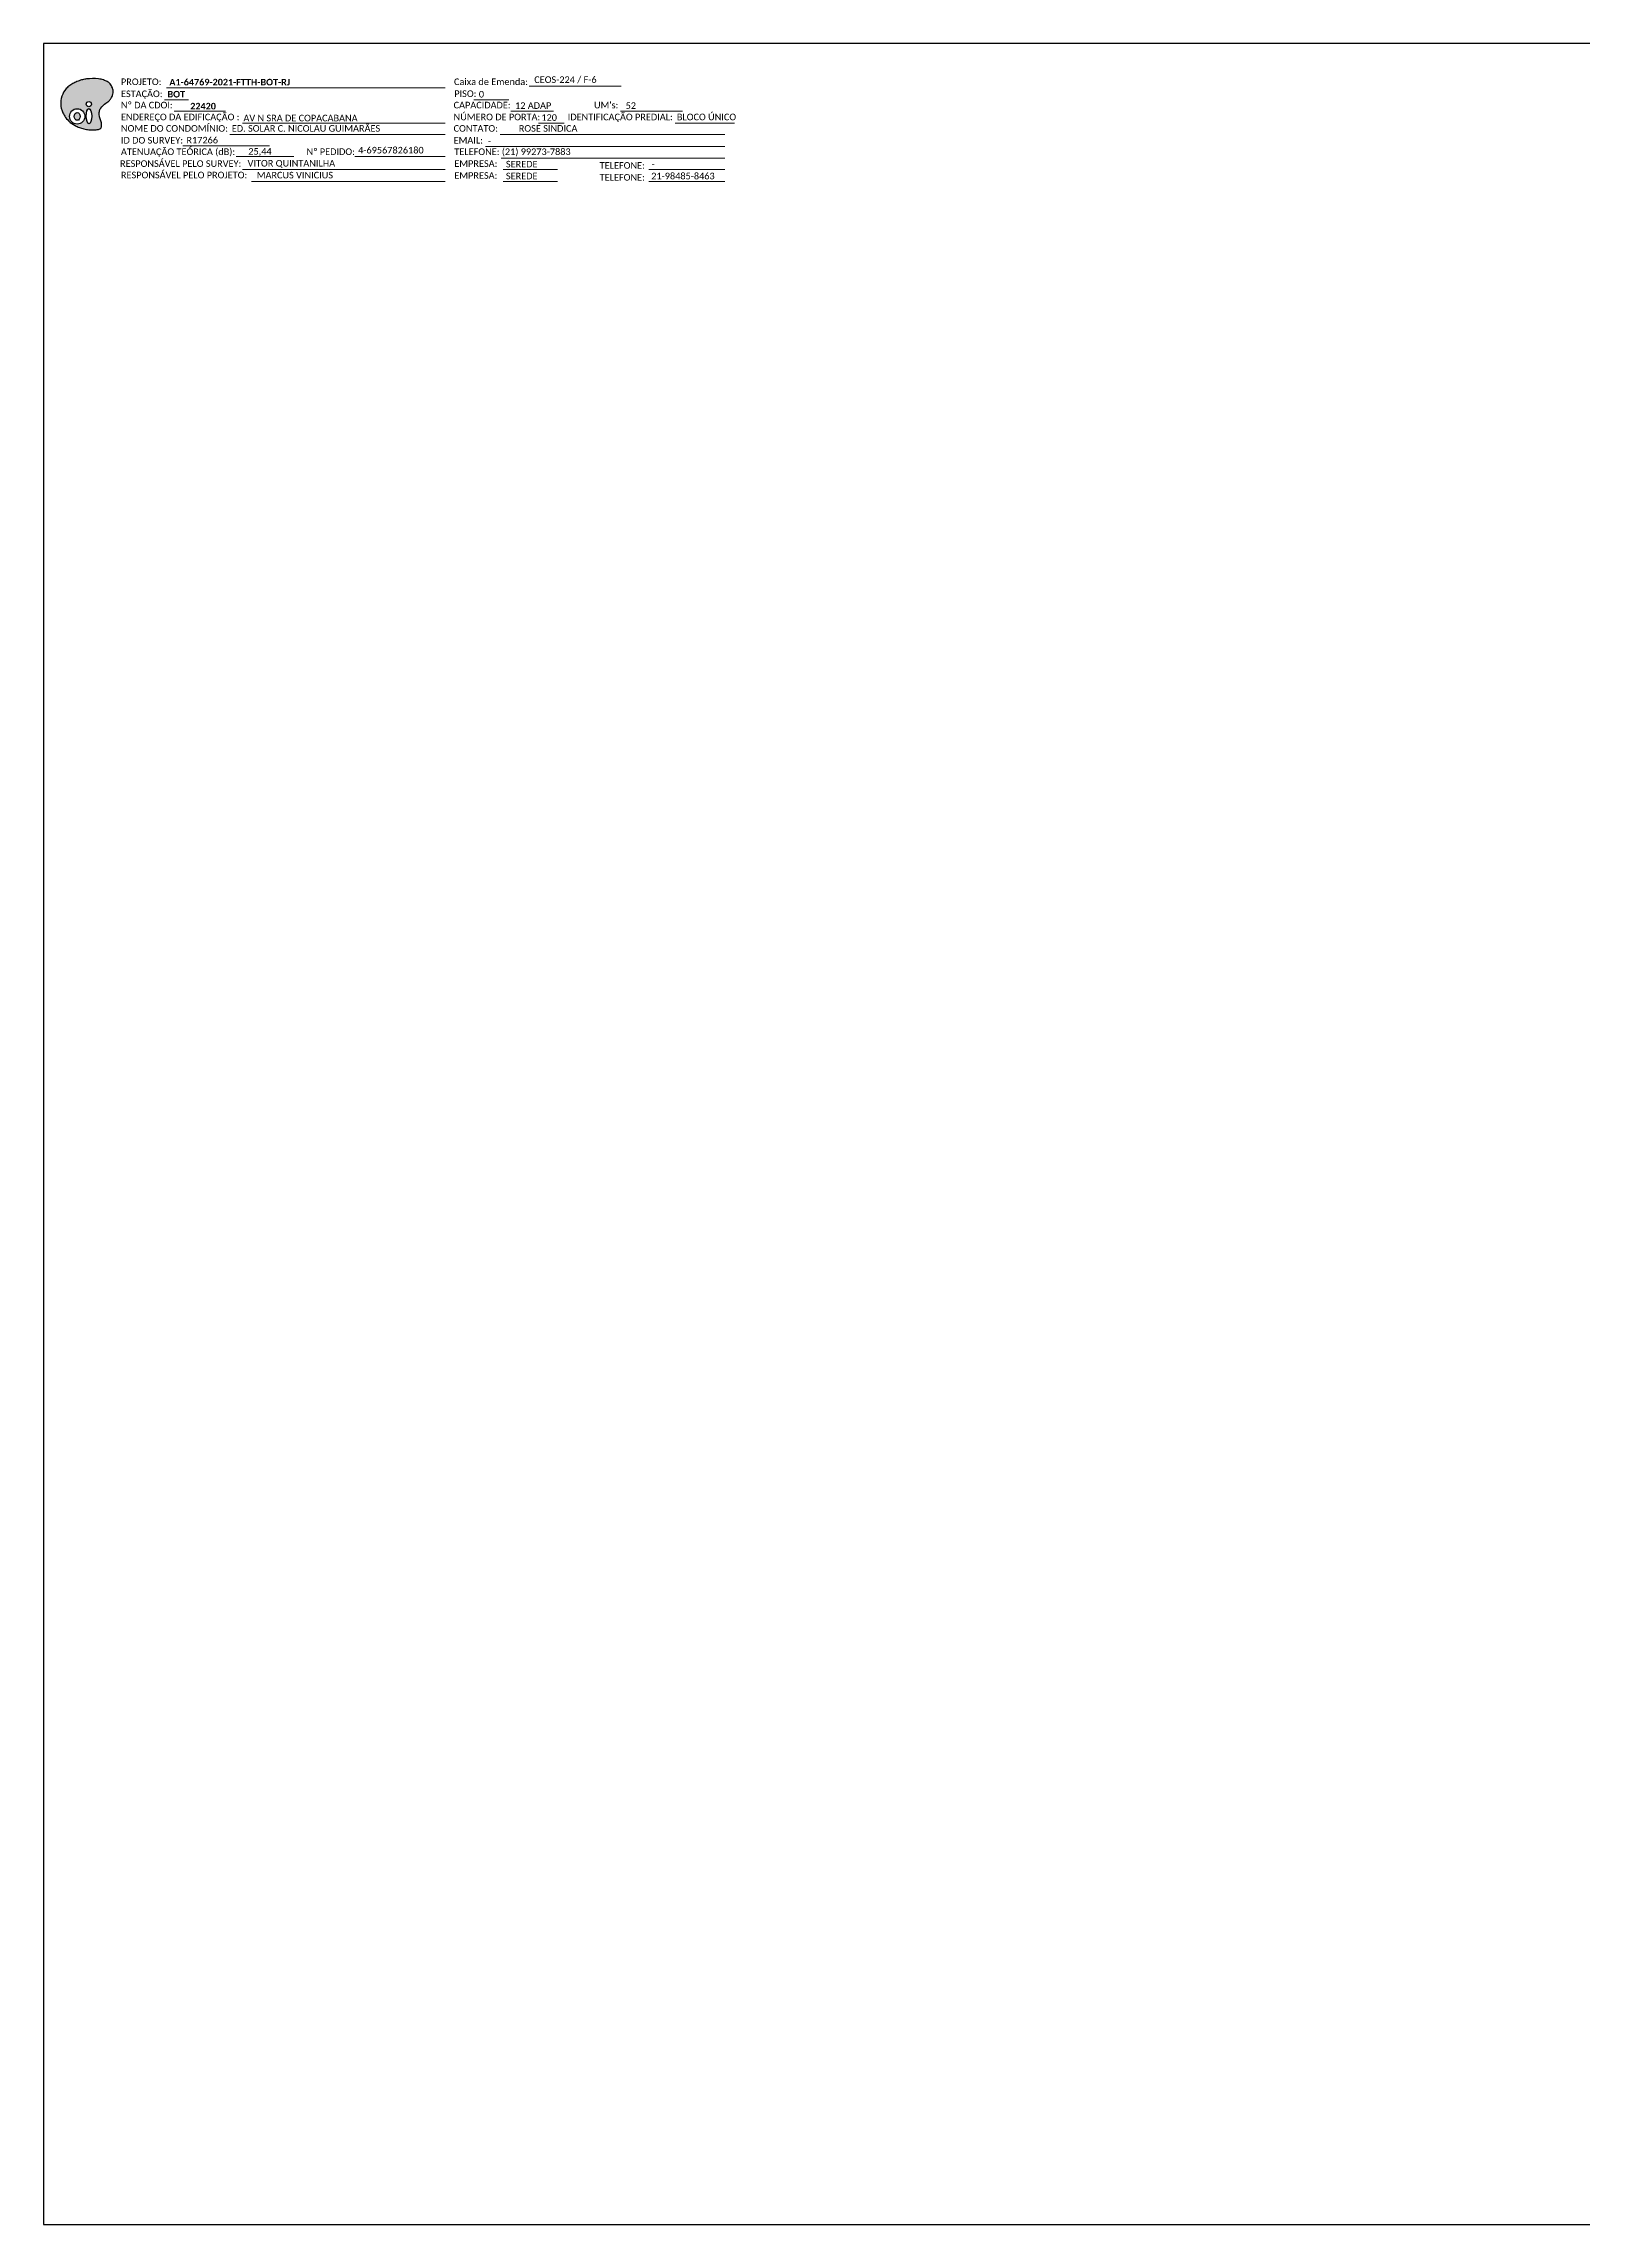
# Model space of a CAD drawing. Header units: inches. Extents: x 1611 to 3397, y 1190 to 1784.
# Drawn here: x 2558 to 2977, y 1190 to 1784 of the extents above; entities that cross this region are included whole.
import ezdxf
from ezdxf.enums import TextEntityAlignment as Align

# ---------------------------------------------------------------- set-up
doc = ezdxf.new("R2010")
doc.units = ezdxf.units.IN
doc.header["$MEASUREMENT"] = 0
doc.styles.add('WMF-Calibri0', font='calibri.ttf')
doc.styles.add('WMF-Calibri1', font='calibrib.ttf')

# ---------------------------------------------------------------- blocks, each defined once
blk = doc.blocks.new('OI')
h = blk.add_hatch(color=40)
edge = h.paths.add_edge_path()
edge.add_spline(control_points=[(4.35, -0.67), (3.92, -0.99), (3.26, -1.5), (2.81, -2.59), (2.9, -3.5), (3.06, -4.27), (3.31, -4.85), (3.37, -5.39), (3.4, -5.88), (3.2, -6.4), (2.54, -6.61), (1.65, -6.63), (0.55, -6.67), (-0.56, -6.42), (-1.61, -6.14), (-2.77, -5.61), (-3.92, -4.77), (-4.89, -3.7), (-5.34, -2.65), (-5.6, -1.94), (-5.85, -0.96), (-5.71, 0.47), (-5.1, 2.02), (-4.14, 3.02), (-3.3, 3.61), (-2.37, 4.16), (-1.36, 4.44), (-0.56, 4.7), (0.79, 4.85), (2.24, 4.97), (3.79, 4.57), (4.67, 4.21), (5.44, 3.65), (5.76, 2.99), (6.03, 2.21), (6.01, 1.46), (5.72, 0.64), (5.31, 0.08), (4.88, -0.38), (4.51, -0.55), (4.35, -0.67)], knot_values=[0, 0, 0, 0, 1.60434, 2.417191, 3.427595, 4.282808, 4.776746, 5.304182, 5.888771, 6.258406, 6.858137, 7.79129, 8.986195, 10.124242, 11.187857, 12.242908, 13.953784, 15.414161, 16.515391, 17.349188, 17.675853, 19.552021, 21.515531, 22.568638, 23.63245, 24.621084, 25.782718, 26.745347, 27.142653, 29.870543, 31.004649, 31.921532, 32.709589, 33.801391, 34.042471, 35.192333, 35.971461, 36.628871, 37.254359, 37.836911, 37.836911, 37.836911, 37.836911], degree=3, periodic=0)
h.paths.add_polyline_path([(1.13, -0.87, -1), (-0.04, -0.87, -1)], flags=16)
edge = h.paths.add_edge_path(flags=16)
edge.add_ellipse((0.56, -3.59), major_axis=(-0.02, 1.71), ratio=0.361305, start_angle=0, end_angle=360)
h.paths.add_polyline_path([(-0.36, -3.62, -1), (-3.8, -3.62, -1)], flags=16)
edge = h.paths.add_edge_path(flags=0)
edge.add_ellipse((-2.08, -3.62), major_axis=(0, 0.885), ratio=0.758294, start_angle=0, end_angle=360)
at = {"color": 40}
for centre, radius in [((-2.08, -3.62), 1.72), ((0.54, -0.87), 0.587)]:
    blk.add_circle(centre, radius, dxfattribs=at)
blk.add_ellipse((-2.08, -3.62), major_axis=(0, 0.885), ratio=0.758294, start_param=-3.141592653589792, end_param=3.141592653589792, dxfattribs=at)
blk.add_ellipse((0.56, -3.59), major_axis=(-0.02, 1.71), ratio=0.361305, dxfattribs=at)
at = {"color": 40, "start_tangent": (-0.800898, -0.598801), "end_tangent": (-0.800898, -0.598801)}
blk.add_spline([(4.35, -0.67), (3.2, -1.78), (2.9, -2.54), (2.92, -3.55), (3.12, -4.38), (3.28, -4.85), (3.37, -5.37), (3.35, -5.95), (3.2, -6.29), (2.66, -6.55), (1.73, -6.63), (0.54, -6.62), (-0.58, -6.41), (-1.6, -6.11), (-2.56, -5.67), (-3.95, -4.67), (-4.89, -3.56), (-5.37, -2.56), (-5.64, -1.78), (-5.72, -1.46), (-5.63, 0.42), (-4.84, 2.22), (-4.13, 2.99), (-3.27, 3.62), (-2.4, 4.09), (-1.3, 4.47), (-0.37, 4.72), (0.02, 4.77), (2.75, 4.8), (3.85, 4.53), (4.69, 4.16), (5.31, 3.68), (5.85, 2.73), (5.93, 2.5), (5.94, 1.35), (5.67, 0.62), (5.29, 0.08), (4.84, -0.36), (4.35, -0.67)], degree=3, dxfattribs=at)

msp = doc.modelspace()

# ---------------------------------------------------------------- linework, layer by layer
msp.add_lwpolyline([(2558.19, 1190.38), (3396.76, 1190.38), (3396.76, 1784.38), (2558.19, 1784.38), (2558.19, 1190.38)])
at = {"color": 7, "lineweight": 0}
for points in [[(2591.67, 1772.34), (2667.64, 1772.34)], [(2690.48, 1772.83), (2715.61, 1772.83)], [(2591.15, 1769.06), (2597.7, 1769.06)], [(2593.81, 1765.99), (2607.76, 1765.99)], [(2675.44, 1769.1), (2684.92, 1769.1)], [(2685.48, 1765.99), (2697.1, 1765.99)], [(2715.43, 1765.99), (2732.28, 1765.99)], [(2608.97, 1759.64), (2667.64, 1759.64)], [(2612.38, 1762.75), (2667.64, 1762.75)], [(2682.6, 1759.64), (2743.83, 1759.64)], [(2693.07, 1762.75), (2700.01, 1762.75)], [(2730.24, 1762.75), (2746.42, 1762.75)], [(2596.13, 1756.58), (2619.76, 1756.58)], [(2610.67, 1753.61), (2626.34, 1753.61)], [(2643, 1753.62), (2667.49, 1753.62)], [(2643.5, 1753.62), (2667.65, 1753.62)], [(2678.56, 1756.4), (2743.83, 1756.4)], [(2682.85, 1753.17), (2743.83, 1753.17)], [(2612.38, 1750.05), (2667.64, 1750.05)], [(2614.87, 1746.82), (2667.64, 1746.82)], [(2683.46, 1750.05), (2698.25, 1750.05)], [(2683.46, 1746.82), (2698.25, 1746.82)], [(2723.06, 1750.05), (2743.83, 1750.05)], [(2723.06, 1746.82), (2743.83, 1746.82)]]:
    msp.add_lwpolyline(points, dxfattribs=at)

# ---------------------------------------------------------------- block references
at = {"color": 7, "xscale": 1.213923925163968, "yscale": 1.213923925164635, "zscale": 1.213923925163967, "rotation": 0.1532896024163693}
msp.add_blockref('OI', (2569.86, 1768.96), dxfattribs=at)

# ---------------------------------------------------------------- texts
at = {"color": 7, "lineweight": 0, "style": 'WMF-Calibri0'}
for s, height, p in [('ESTAÇÃO:', 1.793, (2579.27, 1769.81)), ('PROJETO:', 1.793, (2579.27, 1773.09)), ('Caixa de Emenda:', 1.7927, (2670.02, 1773.09)), ('PISO:', 1.793, (2670.09, 1769.85)), ('ENDEREÇO DA EDIFICAÇÃO :', 1.7927, (2579.27, 1763.5)), ('Nº DA CDOI:', 1.7927, (2579.27, 1766.74)), ('CAPACIDADE:', 1.7927, (2669.91, 1766.74)), ('NÚMERO DE PORTA:', 1.7927, (2669.91, 1763.5)), ('IDENTIFICAÇÃO PREDIAL:', 1.7927, (2701, 1763.5)), ("UM's:", 1.793, (2708.16, 1766.74)), ('BLOCO ÚNICO', 1.7927, (2730.74, 1763.5)), ('NOME DO CONDOMÍNIO:', 1.7927, (2579.27, 1760.39)), ('ID DO SURVEY:', 1.7927, (2579.27, 1757.15)), ('ED. SOLAR C. NICOLAU GUIMARÃES', 1.7927, (2609.48, 1760.39)), ('CONTATO:         ROSE SINDICA', 1.7927, (2669.91, 1760.39)), ('EMAIL:', 1.793, (2669.91, 1757.15)), ('RESPONSÁVEL PELO SURVEY:', 1.7927, (2579.02, 1750.8)), ('ATENUAÇÃO TEÓRICA (dB):', 1.7927, (2579.27, 1754.04)), ('Nº PEDIDO:', 1.793, (2629.85, 1754.05)), ('TELEFONE: (21) 99273-7883', 1.7927, (2670.1, 1754.04)), ('EMPRESA:', 1.793, (2670.1, 1750.8)), ('RESPONSÁVEL PELO PROJETO:', 1.7927, (2579.27, 1747.69)), ('EMPRESA:', 1.793, (2670.1, 1747.56)), ('TELEFONE:', 1.793, (2709.7, 1750.3)), ('TELEFONE:', 1.793, (2709.7, 1747.06))]:
    msp.add_text(s, height=height, dxfattribs=at).set_placement(p)
at = {"color": 7, "linetype": 'Continuous'}
for s, height, style, p in [('BOT', 1.793, 'WMF-Calibri1', (2591.95, 1769.71)), ('A1-64769-2021-FTTH-BOT-RJ', 1.7927, 'WMF-Calibri1', (2592.46, 1772.99)), ('0', 1.79, 'WMF-Calibri0', (2676.79, 1769.7)), ('CEOS-224 / F-6', 1.7927, 'WMF-Calibri0', (2691.88, 1773.67)), ('AV N SRA DE COPACABANA', 1.7927, 'WMF-Calibri0', (2612.65, 1763.21)), ('120', 1.793, 'WMF-Calibri0', (2693.82, 1763.35)), ('VITOR QUINTANILHA', 1.7927, 'WMF-Calibri0', (2613.78, 1750.89)), ('-', 1.79, 'WMF-Calibri0', (2679.26, 1757)), ('SEREDE', 1.793, 'WMF-Calibri0', (2684.16, 1750.65)), ('MARCUS VINICIUS', 1.7927, 'WMF-Calibri0', (2616.27, 1747.66)), ('SEREDE', 1.793, 'WMF-Calibri0', (2684.16, 1747.42)), ('21-98485-8463', 1.7927, 'WMF-Calibri0', (2723.76, 1747.42)), ('-', 1.79, 'WMF-Calibri0', (2723.86, 1750.61))]:
    msp.add_text(s, height=height, dxfattribs=dict(at, style=style)).set_placement(p)
at = {"color": 7, "linetype": 'Continuous', "style": 'WMF-Calibri1'}
msp.add_text('22420', height=1.793, dxfattribs=at).set_placement((2601.65, 1766.45), align=Align.CENTER)
at = {"color": 0, "linetype": 'Continuous', "style": 'WMF-Calibri0'}
for s, p in [('12 ADAP', (2686.66, 1766.61)), ('52', (2716.78, 1766.59)), ('R17266', (2597.12, 1757.19))]:
    msp.add_text(s, height=1.793, dxfattribs=at).set_placement(p)
at = {"color": 0, "lineweight": 0, "style": 'WMF-Calibri0'}
msp.add_text('25,44', height=1.793, dxfattribs=at).set_placement((2613.97, 1754.13))
at = {"color": 7, "style": 'WMF-Calibri0'}
msp.add_text('4-69567826180', height=1.7927, dxfattribs=at).set_placement((2643.9, 1754.46))

doc.saveas('drawing.dxf')
